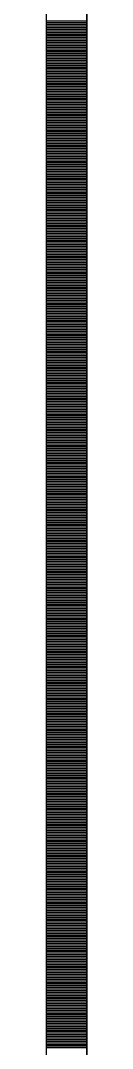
# Model space of a CAD drawing. Header units: millimetres. Extents: x -231292 to 573618, y -153144 to 564035.
# Drawn here: x 8548 to 8573, y 210054 to 210683 of the extents above; entities that cross this region are included whole.
import ezdxf

# ---------------------------------------------------------------- set-up
doc = ezdxf.new("R2010")
doc.units = ezdxf.units.MM
doc.layers.add('АР_Тонкая', color=250, linetype='Continuous', lineweight=5)
doc.layers.add('АР_Штриховка', color=250, linetype='Continuous', lineweight=0)

msp = doc.modelspace()

# ---------------------------------------------------------------- linework, layer by layer
at = {"layer": 'АР_Тонкая', "color": 18, "linetype": 'Continuous', "lineweight": 25, "true_color": 0x000000}
for p, q in [((8548.243, 263866.253), (8548.243, 187666.253)), ((8573.243, 263866.253), (8573.243, 187666.253)), ((8573.243, 187666.253), (8573.243, 263866.253))]:
    msp.add_line(p, q, dxfattribs=at)
at = {"layer": 'АР_Штриховка', "color": 18, "linetype": 'Continuous', "lineweight": 25, "true_color": 0x000000}
for p, q in [((8548.243, 210683.002), (8573.243, 210683.002)), ((8548.243, 210682.002), (8573.243, 210682.002)), ((8548.243, 210681.002), (8573.243, 210681.002)), ((8548.243, 210680.002), (8573.243, 210680.002)), ((8548.243, 210679.002), (8573.243, 210679.002)), ((8548.243, 210678.002), (8573.243, 210678.002)), ((8548.243, 210677.002), (8573.243, 210677.002)), ((8548.243, 210676.002), (8573.243, 210676.002)), ((8548.243, 210675.002), (8573.243, 210675.002)), ((8548.243, 210674.002), (8573.243, 210674.002)), ((8548.243, 210673.002), (8573.243, 210673.002)), ((8548.243, 210672.002), (8573.243, 210672.002)), ((8548.243, 210671.002), (8573.243, 210671.002)), ((8548.243, 210670.002), (8573.243, 210670.002)), ((8548.243, 210669.002), (8573.243, 210669.002)), ((8548.243, 210668.002), (8573.243, 210668.002)), ((8548.243, 210667.002), (8573.243, 210667.002)), ((8548.243, 210666.002), (8573.243, 210666.002)), ((8548.243, 210665.002), (8573.243, 210665.002)), ((8548.243, 210664.002), (8573.243, 210664.002)), ((8548.243, 210663.002), (8573.243, 210663.002)), ((8548.243, 210662.002), (8573.243, 210662.002)), ((8548.243, 210661.002), (8573.243, 210661.002)), ((8548.243, 210660.002), (8573.243, 210660.002)), ((8548.243, 210659.002), (8573.243, 210659.002)), ((8548.243, 210658.002), (8573.243, 210658.002)), ((8548.243, 210657.002), (8573.243, 210657.002)), ((8548.243, 210656.002), (8573.243, 210656.002)), ((8548.243, 210655.002), (8573.243, 210655.002)), ((8548.243, 210654.002), (8573.243, 210654.002)), ((8548.243, 210653.002), (8573.243, 210653.002)), ((8548.243, 210652.002), (8573.243, 210652.002)), ((8548.243, 210651.002), (8573.243, 210651.002)), ((8548.243, 210650.002), (8573.243, 210650.002)), ((8548.243, 210649.002), (8573.243, 210649.002)), ((8548.243, 210648.002), (8573.243, 210648.002)), ((8548.243, 210647.002), (8573.243, 210647.002)), ((8548.243, 210646.002), (8573.243, 210646.002)), ((8548.243, 210645.002), (8573.243, 210645.002)), ((8548.243, 210644.002), (8573.243, 210644.002)), ((8548.243, 210643.002), (8573.243, 210643.002)), ((8548.243, 210642.002), (8573.243, 210642.002)), ((8548.243, 210641.002), (8573.243, 210641.002)), ((8548.243, 210640.002), (8573.243, 210640.002)), ((8548.243, 210639.002), (8573.243, 210639.002)), ((8548.243, 210638.002), (8573.243, 210638.002)), ((8548.243, 210637.002), (8573.243, 210637.002)), ((8548.243, 210636.002), (8573.243, 210636.002)), ((8548.243, 210635.002), (8573.243, 210635.002)), ((8548.243, 210634.002), (8573.243, 210634.002)), ((8548.243, 210633.002), (8573.243, 210633.002)), ((8548.243, 210632.002), (8573.243, 210632.002)), ((8548.243, 210631.002), (8573.243, 210631.002)), ((8548.243, 210630.002), (8573.243, 210630.002)), ((8548.243, 210629.002), (8573.243, 210629.002)), ((8548.243, 210628.002), (8573.243, 210628.002)), ((8548.243, 210627.002), (8573.243, 210627.002)), ((8548.243, 210626.002), (8573.243, 210626.002)), ((8548.243, 210625.002), (8573.243, 210625.002)), ((8548.243, 210624.002), (8573.243, 210624.002)), ((8548.243, 210623.002), (8573.243, 210623.002)), ((8548.243, 210622.002), (8573.243, 210622.002)), ((8548.243, 210621.002), (8573.243, 210621.002)), ((8548.243, 210620.002), (8573.243, 210620.002)), ((8548.243, 210619.002), (8573.243, 210619.002)), ((8548.243, 210618.002), (8573.243, 210618.002)), ((8548.243, 210617.002), (8573.243, 210617.002)), ((8548.243, 210616.002), (8573.243, 210616.002)), ((8548.243, 210615.002), (8573.243, 210615.002)), ((8548.243, 210614.002), (8573.243, 210614.002)), ((8548.243, 210613.002), (8573.243, 210613.002)), ((8548.243, 210612.002), (8573.243, 210612.002)), ((8548.243, 210611.002), (8573.243, 210611.002)), ((8548.243, 210610.002), (8573.243, 210610.002)), ((8548.243, 210609.002), (8573.243, 210609.002)), ((8548.243, 210608.002), (8573.243, 210608.002)), ((8548.243, 210607.002), (8573.243, 210607.002)), ((8548.243, 210606.002), (8573.243, 210606.002)), ((8548.243, 210605.002), (8573.243, 210605.002)), ((8548.243, 210604.002), (8573.243, 210604.002)), ((8548.243, 210603.002), (8573.243, 210603.002)), ((8548.243, 210602.002), (8573.243, 210602.002)), ((8548.243, 210601.002), (8573.243, 210601.002)), ((8548.243, 210600.002), (8573.243, 210600.002)), ((8548.243, 210599.002), (8573.243, 210599.002)), ((8548.243, 210598.002), (8573.243, 210598.002)), ((8548.243, 210597.002), (8573.243, 210597.002)), ((8548.243, 210596.002), (8573.243, 210596.002)), ((8548.243, 210595.002), (8573.243, 210595.002)), ((8548.243, 210594.002), (8573.243, 210594.002)), ((8548.243, 210593.002), (8573.243, 210593.002)), ((8548.243, 210592.002), (8573.243, 210592.002)), ((8548.243, 210591.002), (8573.243, 210591.002)), ((8548.243, 210590.002), (8573.243, 210590.002)), ((8548.243, 210589.002), (8573.243, 210589.002)), ((8548.243, 210588.002), (8573.243, 210588.002)), ((8548.243, 210587.002), (8573.243, 210587.002)), ((8548.243, 210586.002), (8573.243, 210586.002)), ((8548.243, 210585.002), (8573.243, 210585.002)), ((8548.243, 210584.002), (8573.243, 210584.002)), ((8548.243, 210583.002), (8573.243, 210583.002)), ((8548.243, 210582.002), (8573.243, 210582.002)), ((8548.243, 210581.002), (8573.243, 210581.002)), ((8548.243, 210580.002), (8573.243, 210580.002)), ((8548.243, 210579.002), (8573.243, 210579.002)), ((8548.243, 210578.002), (8573.243, 210578.002)), ((8548.243, 210577.002), (8573.243, 210577.002)), ((8548.243, 210576.002), (8573.243, 210576.002)), ((8548.243, 210575.002), (8573.243, 210575.002)), ((8548.243, 210574.002), (8573.243, 210574.002)), ((8548.243, 210573.002), (8573.243, 210573.002)), ((8548.243, 210572.002), (8573.243, 210572.002)), ((8548.243, 210571.002), (8573.243, 210571.002)), ((8548.243, 210570.002), (8573.243, 210570.002)), ((8548.243, 210569.002), (8573.243, 210569.002)), ((8548.243, 210568.002), (8573.243, 210568.002)), ((8548.243, 210567.002), (8573.243, 210567.002)), ((8548.243, 210566.002), (8573.243, 210566.002)), ((8548.243, 210565.002), (8573.243, 210565.002)), ((8548.243, 210564.002), (8573.243, 210564.002)), ((8548.243, 210563.002), (8573.243, 210563.002)), ((8548.243, 210562.002), (8573.243, 210562.002)), ((8548.243, 210561.002), (8573.243, 210561.002)), ((8548.243, 210560.002), (8573.243, 210560.002)), ((8548.243, 210559.002), (8573.243, 210559.002)), ((8548.243, 210558.002), (8573.243, 210558.002)), ((8548.243, 210557.002), (8573.243, 210557.002)), ((8548.243, 210556.002), (8573.243, 210556.002)), ((8548.243, 210555.002), (8573.243, 210555.002)), ((8548.243, 210554.002), (8573.243, 210554.002)), ((8548.243, 210553.002), (8573.243, 210553.002)), ((8548.243, 210552.002), (8573.243, 210552.002)), ((8548.243, 210551.002), (8573.243, 210551.002)), ((8548.243, 210550.002), (8573.243, 210550.002)), ((8548.243, 210549.002), (8573.243, 210549.002)), ((8548.243, 210548.002), (8573.243, 210548.002)), ((8548.243, 210547.002), (8573.243, 210547.002)), ((8548.243, 210546.002), (8573.243, 210546.002)), ((8548.243, 210545.002), (8573.243, 210545.002)), ((8548.243, 210544.002), (8573.243, 210544.002)), ((8548.243, 210543.002), (8573.243, 210543.002)), ((8548.243, 210542.002), (8573.243, 210542.002)), ((8548.243, 210541.002), (8573.243, 210541.002)), ((8548.243, 210540.002), (8573.243, 210540.002)), ((8548.243, 210539.002), (8573.243, 210539.002)), ((8548.243, 210538.002), (8573.243, 210538.002)), ((8548.243, 210537.002), (8573.243, 210537.002)), ((8548.243, 210536.002), (8573.243, 210536.002)), ((8548.243, 210535.002), (8573.243, 210535.002)), ((8548.243, 210534.002), (8573.243, 210534.002)), ((8548.243, 210533.002), (8573.243, 210533.002)), ((8548.243, 210532.002), (8573.243, 210532.002)), ((8548.243, 210531.002), (8573.243, 210531.002)), ((8548.243, 210530.002), (8573.243, 210530.002)), ((8548.243, 210529.002), (8573.243, 210529.002)), ((8548.243, 210528.002), (8573.243, 210528.002)), ((8548.243, 210527.002), (8573.243, 210527.002)), ((8548.243, 210526.002), (8573.243, 210526.002)), ((8548.243, 210525.002), (8573.243, 210525.002)), ((8548.243, 210524.002), (8573.243, 210524.002)), ((8548.243, 210523.002), (8573.243, 210523.002)), ((8548.243, 210522.002), (8573.243, 210522.002)), ((8548.243, 210521.002), (8573.243, 210521.002)), ((8548.243, 210520.002), (8573.243, 210520.002)), ((8548.243, 210519.002), (8573.243, 210519.002)), ((8548.243, 210518.002), (8573.243, 210518.002)), ((8548.243, 210517.002), (8573.243, 210517.002)), ((8548.243, 210516.002), (8573.243, 210516.002)), ((8548.243, 210515.002), (8573.243, 210515.002)), ((8548.243, 210514.002), (8573.243, 210514.002)), ((8548.243, 210513.002), (8573.243, 210513.002)), ((8548.243, 210512.002), (8573.243, 210512.002)), ((8548.243, 210511.002), (8573.243, 210511.002)), ((8548.243, 210510.002), (8573.243, 210510.002)), ((8548.243, 210509.002), (8573.243, 210509.002)), ((8548.243, 210508.002), (8573.243, 210508.002)), ((8548.243, 210507.002), (8573.243, 210507.002)), ((8548.243, 210506.002), (8573.243, 210506.002)), ((8548.243, 210505.002), (8573.243, 210505.002)), ((8548.243, 210504.002), (8573.243, 210504.002)), ((8548.243, 210503.002), (8573.243, 210503.002)), ((8548.243, 210502.002), (8573.243, 210502.002)), ((8548.243, 210501.002), (8573.243, 210501.002)), ((8548.243, 210500.002), (8573.243, 210500.002)), ((8548.243, 210499.002), (8573.243, 210499.002)), ((8548.243, 210498.002), (8573.243, 210498.002)), ((8548.243, 210497.002), (8573.243, 210497.002)), ((8548.243, 210496.002), (8573.243, 210496.002)), ((8548.243, 210495.002), (8573.243, 210495.002)), ((8548.243, 210494.002), (8573.243, 210494.002)), ((8548.243, 210493.002), (8573.243, 210493.002)), ((8548.243, 210492.002), (8573.243, 210492.002)), ((8548.243, 210491.002), (8573.243, 210491.002)), ((8548.243, 210490.002), (8573.243, 210490.002)), ((8548.243, 210489.002), (8573.243, 210489.002)), ((8548.243, 210488.002), (8573.243, 210488.002)), ((8548.243, 210487.002), (8573.243, 210487.002)), ((8548.243, 210486.002), (8573.243, 210486.002)), ((8548.243, 210485.002), (8573.243, 210485.002)), ((8548.243, 210484.002), (8573.243, 210484.002)), ((8548.243, 210483.002), (8573.243, 210483.002)), ((8548.243, 210482.002), (8573.243, 210482.002)), ((8548.243, 210481.002), (8573.243, 210481.002)), ((8548.243, 210480.002), (8573.243, 210480.002)), ((8548.243, 210479.002), (8573.243, 210479.002)), ((8548.243, 210478.002), (8573.243, 210478.002)), ((8548.243, 210477.002), (8573.243, 210477.002)), ((8548.243, 210476.002), (8573.243, 210476.002)), ((8548.243, 210475.002), (8573.243, 210475.002)), ((8548.243, 210474.002), (8573.243, 210474.002)), ((8548.243, 210473.002), (8573.243, 210473.002)), ((8548.243, 210472.002), (8573.243, 210472.002)), ((8548.243, 210471.002), (8573.243, 210471.002)), ((8548.243, 210470.002), (8573.243, 210470.002)), ((8548.243, 210469.002), (8573.243, 210469.002)), ((8548.243, 210468.002), (8573.243, 210468.002)), ((8548.243, 210467.002), (8573.243, 210467.002)), ((8548.243, 210466.002), (8573.243, 210466.002)), ((8548.243, 210465.002), (8573.243, 210465.002)), ((8548.243, 210464.002), (8573.243, 210464.002)), ((8548.243, 210463.002), (8573.243, 210463.002)), ((8548.243, 210462.002), (8573.243, 210462.002)), ((8548.243, 210461.002), (8573.243, 210461.002)), ((8548.243, 210460.002), (8573.243, 210460.002)), ((8548.243, 210459.002), (8573.243, 210459.002)), ((8548.243, 210458.002), (8573.243, 210458.002)), ((8548.243, 210457.002), (8573.243, 210457.002)), ((8548.243, 210456.002), (8573.243, 210456.002)), ((8548.243, 210455.002), (8573.243, 210455.002)), ((8548.243, 210454.002), (8573.243, 210454.002)), ((8548.243, 210453.002), (8573.243, 210453.002)), ((8548.243, 210452.002), (8573.243, 210452.002)), ((8548.243, 210451.002), (8573.243, 210451.002)), ((8548.243, 210450.002), (8573.243, 210450.002)), ((8548.243, 210449.002), (8573.243, 210449.002)), ((8548.243, 210448.002), (8573.243, 210448.002)), ((8548.243, 210447.002), (8573.243, 210447.002)), ((8548.243, 210446.002), (8573.243, 210446.002)), ((8548.243, 210445.002), (8573.243, 210445.002)), ((8548.243, 210444.002), (8573.243, 210444.002)), ((8548.243, 210443.002), (8573.243, 210443.002)), ((8548.243, 210442.002), (8573.243, 210442.002)), ((8548.243, 210441.002), (8573.243, 210441.002)), ((8548.243, 210440.002), (8573.243, 210440.002)), ((8548.243, 210439.002), (8573.243, 210439.002)), ((8548.243, 210438.002), (8573.243, 210438.002)), ((8548.243, 210437.002), (8573.243, 210437.002)), ((8548.243, 210436.002), (8573.243, 210436.002)), ((8548.243, 210435.002), (8573.243, 210435.002)), ((8548.243, 210434.002), (8573.243, 210434.002)), ((8548.243, 210433.002), (8573.243, 210433.002)), ((8548.243, 210432.002), (8573.243, 210432.002)), ((8548.243, 210431.002), (8573.243, 210431.002)), ((8548.243, 210430.002), (8573.243, 210430.002)), ((8548.243, 210429.002), (8573.243, 210429.002)), ((8548.243, 210428.002), (8573.243, 210428.002)), ((8548.243, 210427.002), (8573.243, 210427.002)), ((8548.243, 210426.002), (8573.243, 210426.002)), ((8548.243, 210425.002), (8573.243, 210425.002)), ((8548.243, 210424.002), (8573.243, 210424.002)), ((8548.243, 210423.002), (8573.243, 210423.002)), ((8548.243, 210422.002), (8573.243, 210422.002)), ((8548.243, 210421.002), (8573.243, 210421.002)), ((8548.243, 210420.002), (8573.243, 210420.002)), ((8548.243, 210419.002), (8573.243, 210419.002)), ((8548.243, 210418.002), (8573.243, 210418.002)), ((8548.243, 210417.002), (8573.243, 210417.002)), ((8548.243, 210416.002), (8573.243, 210416.002)), ((8548.243, 210415.002), (8573.243, 210415.002)), ((8548.243, 210414.002), (8573.243, 210414.002)), ((8548.243, 210413.002), (8573.243, 210413.002)), ((8548.243, 210412.002), (8573.243, 210412.002)), ((8548.243, 210411.002), (8573.243, 210411.002)), ((8548.243, 210410.002), (8573.243, 210410.002)), ((8548.243, 210409.002), (8573.243, 210409.002)), ((8548.243, 210408.002), (8573.243, 210408.002)), ((8548.243, 210407.002), (8573.243, 210407.002)), ((8548.243, 210406.002), (8573.243, 210406.002)), ((8548.243, 210405.002), (8573.243, 210405.002)), ((8548.243, 210404.002), (8573.243, 210404.002)), ((8548.243, 210403.002), (8573.243, 210403.002)), ((8548.243, 210402.002), (8573.243, 210402.002)), ((8548.243, 210401.002), (8573.243, 210401.002)), ((8548.243, 210400.002), (8573.243, 210400.002)), ((8548.243, 210399.002), (8573.243, 210399.002)), ((8548.243, 210398.002), (8573.243, 210398.002)), ((8548.243, 210397.002), (8573.243, 210397.002)), ((8548.243, 210396.002), (8573.243, 210396.002)), ((8548.243, 210395.002), (8573.243, 210395.002)), ((8548.243, 210394.002), (8573.243, 210394.002)), ((8548.243, 210393.002), (8573.243, 210393.002)), ((8548.243, 210392.002), (8573.243, 210392.002)), ((8548.243, 210391.002), (8573.243, 210391.002)), ((8548.243, 210390.002), (8573.243, 210390.002)), ((8548.243, 210389.002), (8573.243, 210389.002)), ((8548.243, 210388.002), (8573.243, 210388.002)), ((8548.243, 210387.002), (8573.243, 210387.002)), ((8548.243, 210386.002), (8573.243, 210386.002)), ((8548.243, 210385.002), (8573.243, 210385.002)), ((8548.243, 210384.002), (8573.243, 210384.002)), ((8548.243, 210383.002), (8573.243, 210383.002)), ((8548.243, 210382.002), (8573.243, 210382.002)), ((8548.243, 210381.002), (8573.243, 210381.002)), ((8548.243, 210380.002), (8573.243, 210380.002)), ((8548.243, 210379.002), (8573.243, 210379.002)), ((8548.243, 210378.002), (8573.243, 210378.002)), ((8548.243, 210377.002), (8573.243, 210377.002)), ((8548.243, 210376.002), (8573.243, 210376.002)), ((8548.243, 210375.002), (8573.243, 210375.002)), ((8548.243, 210374.002), (8573.243, 210374.002)), ((8548.243, 210373.002), (8573.243, 210373.002)), ((8548.243, 210372.002), (8573.243, 210372.002)), ((8548.243, 210371.002), (8573.243, 210371.002)), ((8548.243, 210370.002), (8573.243, 210370.002)), ((8548.243, 210369.002), (8573.243, 210369.002)), ((8548.243, 210368.002), (8573.243, 210368.002)), ((8548.243, 210367.002), (8573.243, 210367.002)), ((8548.243, 210366.002), (8573.243, 210366.002)), ((8548.243, 210365.002), (8573.243, 210365.002)), ((8548.243, 210364.002), (8573.243, 210364.002)), ((8548.243, 210363.002), (8573.243, 210363.002)), ((8548.243, 210362.002), (8573.243, 210362.002)), ((8548.243, 210361.002), (8573.243, 210361.002)), ((8548.243, 210360.002), (8573.243, 210360.002)), ((8548.243, 210359.002), (8573.243, 210359.002)), ((8548.243, 210358.002), (8573.243, 210358.002)), ((8548.243, 210357.002), (8573.243, 210357.002)), ((8548.243, 210356.002), (8573.243, 210356.002)), ((8548.243, 210355.002), (8573.243, 210355.002)), ((8548.243, 210354.002), (8573.243, 210354.002)), ((8548.243, 210353.002), (8573.243, 210353.002)), ((8548.243, 210352.002), (8573.243, 210352.002)), ((8548.243, 210351.002), (8573.243, 210351.002)), ((8548.243, 210350.002), (8573.243, 210350.002)), ((8548.243, 210349.002), (8573.243, 210349.002)), ((8548.243, 210348.002), (8573.243, 210348.002)), ((8548.243, 210347.002), (8573.243, 210347.002)), ((8548.243, 210346.002), (8573.243, 210346.002)), ((8548.243, 210345.002), (8573.243, 210345.002)), ((8548.243, 210344.002), (8573.243, 210344.002)), ((8548.243, 210343.002), (8573.243, 210343.002)), ((8548.243, 210342.002), (8573.243, 210342.002)), ((8548.243, 210341.002), (8573.243, 210341.002)), ((8548.243, 210340.002), (8573.243, 210340.002)), ((8548.243, 210339.002), (8573.243, 210339.002)), ((8548.243, 210338.002), (8573.243, 210338.002)), ((8548.243, 210337.002), (8573.243, 210337.002)), ((8548.243, 210336.002), (8573.243, 210336.002)), ((8548.243, 210335.002), (8573.243, 210335.002)), ((8548.243, 210334.002), (8573.243, 210334.002)), ((8548.243, 210333.002), (8573.243, 210333.002)), ((8548.243, 210332.002), (8573.243, 210332.002)), ((8548.243, 210331.002), (8573.243, 210331.002)), ((8548.243, 210330.002), (8573.243, 210330.002)), ((8548.243, 210329.002), (8573.243, 210329.002)), ((8548.243, 210328.002), (8573.243, 210328.002)), ((8548.243, 210327.002), (8573.243, 210327.002)), ((8548.243, 210326.002), (8573.243, 210326.002)), ((8548.243, 210325.002), (8573.243, 210325.002)), ((8548.243, 210324.002), (8573.243, 210324.002)), ((8548.243, 210323.002), (8573.243, 210323.002)), ((8548.243, 210322.002), (8573.243, 210322.002)), ((8548.243, 210321.002), (8573.243, 210321.002)), ((8548.243, 210320.002), (8573.243, 210320.002)), ((8548.243, 210319.002), (8573.243, 210319.002)), ((8548.243, 210318.002), (8573.243, 210318.002)), ((8548.243, 210317.002), (8573.243, 210317.002)), ((8548.243, 210316.002), (8573.243, 210316.002)), ((8548.243, 210315.002), (8573.243, 210315.002)), ((8548.243, 210314.002), (8573.243, 210314.002)), ((8548.243, 210313.002), (8573.243, 210313.002)), ((8548.243, 210312.002), (8573.243, 210312.002)), ((8548.243, 210311.002), (8573.243, 210311.002)), ((8548.243, 210310.002), (8573.243, 210310.002)), ((8548.243, 210309.002), (8573.243, 210309.002)), ((8548.243, 210308.002), (8573.243, 210308.002)), ((8548.243, 210307.002), (8573.243, 210307.002)), ((8548.243, 210306.002), (8573.243, 210306.002)), ((8548.243, 210305.002), (8573.243, 210305.002)), ((8548.243, 210304.002), (8573.243, 210304.002)), ((8548.243, 210303.002), (8573.243, 210303.002)), ((8548.243, 210302.002), (8573.243, 210302.002)), ((8548.243, 210301.002), (8573.243, 210301.002)), ((8548.243, 210300.002), (8573.243, 210300.002)), ((8548.243, 210299.002), (8573.243, 210299.002)), ((8548.243, 210298.002), (8573.243, 210298.002)), ((8548.243, 210297.002), (8573.243, 210297.002)), ((8548.243, 210296.002), (8573.243, 210296.002)), ((8548.243, 210295.002), (8573.243, 210295.002)), ((8548.243, 210294.002), (8573.243, 210294.002)), ((8548.243, 210293.002), (8573.243, 210293.002)), ((8548.243, 210292.002), (8573.243, 210292.002)), ((8548.243, 210291.002), (8573.243, 210291.002)), ((8548.243, 210290.002), (8573.243, 210290.002)), ((8548.243, 210289.002), (8573.243, 210289.002)), ((8548.243, 210288.002), (8573.243, 210288.002)), ((8548.243, 210287.002), (8573.243, 210287.002)), ((8548.243, 210286.002), (8573.243, 210286.002)), ((8548.243, 210285.002), (8573.243, 210285.002)), ((8548.243, 210284.002), (8573.243, 210284.002)), ((8548.243, 210283.002), (8573.243, 210283.002)), ((8548.243, 210282.002), (8573.243, 210282.002)), ((8548.243, 210281.002), (8573.243, 210281.002)), ((8548.243, 210280.002), (8573.243, 210280.002)), ((8548.243, 210279.002), (8573.243, 210279.002)), ((8548.243, 210278.002), (8573.243, 210278.002)), ((8548.243, 210277.002), (8573.243, 210277.002)), ((8548.243, 210276.002), (8573.243, 210276.002)), ((8548.243, 210275.002), (8573.243, 210275.002)), ((8548.243, 210274.002), (8573.243, 210274.002)), ((8548.243, 210273.002), (8573.243, 210273.002)), ((8548.243, 210272.002), (8573.243, 210272.002)), ((8548.243, 210271.002), (8573.243, 210271.002)), ((8548.243, 210270.002), (8573.243, 210270.002)), ((8548.243, 210269.002), (8573.243, 210269.002)), ((8548.243, 210268.002), (8573.243, 210268.002)), ((8548.243, 210267.002), (8573.243, 210267.002)), ((8548.243, 210266.002), (8573.243, 210266.002)), ((8548.243, 210265.002), (8573.243, 210265.002)), ((8548.243, 210264.002), (8573.243, 210264.002)), ((8548.243, 210263.002), (8573.243, 210263.002)), ((8548.243, 210262.002), (8573.243, 210262.002)), ((8548.243, 210261.002), (8573.243, 210261.002)), ((8548.243, 210260.002), (8573.243, 210260.002)), ((8548.243, 210259.002), (8573.243, 210259.002)), ((8548.243, 210258.002), (8573.243, 210258.002)), ((8548.243, 210257.002), (8573.243, 210257.002)), ((8548.243, 210256.002), (8573.243, 210256.002)), ((8548.243, 210255.002), (8573.243, 210255.002)), ((8548.243, 210254.002), (8573.243, 210254.002)), ((8548.243, 210253.002), (8573.243, 210253.002)), ((8548.243, 210252.002), (8573.243, 210252.002)), ((8548.243, 210251.002), (8573.243, 210251.002)), ((8548.243, 210250.002), (8573.243, 210250.002)), ((8548.243, 210249.002), (8573.243, 210249.002)), ((8548.243, 210248.002), (8573.243, 210248.002)), ((8548.243, 210247.002), (8573.243, 210247.002)), ((8548.243, 210246.002), (8573.243, 210246.002)), ((8548.243, 210245.002), (8573.243, 210245.002)), ((8548.243, 210244.002), (8573.243, 210244.002)), ((8548.243, 210243.002), (8573.243, 210243.002)), ((8548.243, 210242.002), (8573.243, 210242.002)), ((8548.243, 210241.002), (8573.243, 210241.002)), ((8548.243, 210240.002), (8573.243, 210240.002)), ((8548.243, 210239.002), (8573.243, 210239.002)), ((8548.243, 210238.002), (8573.243, 210238.002)), ((8548.243, 210237.002), (8573.243, 210237.002)), ((8548.243, 210236.002), (8573.243, 210236.002)), ((8548.243, 210235.002), (8573.243, 210235.002)), ((8548.243, 210234.002), (8573.243, 210234.002)), ((8548.243, 210233.002), (8573.243, 210233.002)), ((8548.243, 210232.002), (8573.243, 210232.002)), ((8548.243, 210231.002), (8573.243, 210231.002)), ((8548.243, 210230.002), (8573.243, 210230.002)), ((8548.243, 210229.002), (8573.243, 210229.002)), ((8548.243, 210228.002), (8573.243, 210228.002)), ((8548.243, 210227.002), (8573.243, 210227.002)), ((8548.243, 210226.002), (8573.243, 210226.002)), ((8548.243, 210225.002), (8573.243, 210225.002)), ((8548.243, 210224.002), (8573.243, 210224.002)), ((8548.243, 210223.002), (8573.243, 210223.002)), ((8548.243, 210222.002), (8573.243, 210222.002)), ((8548.243, 210221.002), (8573.243, 210221.002)), ((8548.243, 210220.002), (8573.243, 210220.002)), ((8548.243, 210219.002), (8573.243, 210219.002)), ((8548.243, 210218.002), (8573.243, 210218.002)), ((8548.243, 210217.002), (8573.243, 210217.002)), ((8548.243, 210216.002), (8573.243, 210216.002)), ((8548.243, 210215.002), (8573.243, 210215.002)), ((8548.243, 210214.002), (8573.243, 210214.002)), ((8548.243, 210213.002), (8573.243, 210213.002)), ((8548.243, 210212.002), (8573.243, 210212.002)), ((8548.243, 210211.002), (8573.243, 210211.002)), ((8548.243, 210210.002), (8573.243, 210210.002)), ((8548.243, 210209.002), (8573.243, 210209.002)), ((8548.243, 210208.002), (8573.243, 210208.002)), ((8548.243, 210207.002), (8573.243, 210207.002)), ((8548.243, 210206.002), (8573.243, 210206.002)), ((8548.243, 210205.002), (8573.243, 210205.002)), ((8548.243, 210204.002), (8573.243, 210204.002)), ((8548.243, 210203.002), (8573.243, 210203.002)), ((8548.243, 210202.002), (8573.243, 210202.002)), ((8548.243, 210201.002), (8573.243, 210201.002)), ((8548.243, 210200.002), (8573.243, 210200.002)), ((8548.243, 210199.002), (8573.243, 210199.002)), ((8548.243, 210198.002), (8573.243, 210198.002)), ((8548.243, 210197.002), (8573.243, 210197.002)), ((8548.243, 210196.002), (8573.243, 210196.002)), ((8548.243, 210195.002), (8573.243, 210195.002)), ((8548.243, 210194.002), (8573.243, 210194.002)), ((8548.243, 210193.002), (8573.243, 210193.002)), ((8548.243, 210192.002), (8573.243, 210192.002)), ((8548.243, 210191.002), (8573.243, 210191.002)), ((8548.243, 210190.002), (8573.243, 210190.002)), ((8548.243, 210189.002), (8573.243, 210189.002)), ((8548.243, 210188.002), (8573.243, 210188.002)), ((8548.243, 210187.002), (8573.243, 210187.002)), ((8548.243, 210186.002), (8573.243, 210186.002)), ((8548.243, 210185.002), (8573.243, 210185.002)), ((8548.243, 210184.002), (8573.243, 210184.002)), ((8548.243, 210183.002), (8573.243, 210183.002)), ((8548.243, 210182.002), (8573.243, 210182.002)), ((8548.243, 210181.002), (8573.243, 210181.002)), ((8548.243, 210180.002), (8573.243, 210180.002)), ((8548.243, 210179.002), (8573.243, 210179.002)), ((8548.243, 210178.002), (8573.243, 210178.002)), ((8548.243, 210177.002), (8573.243, 210177.002)), ((8548.243, 210176.002), (8573.243, 210176.002)), ((8548.243, 210175.002), (8573.243, 210175.002)), ((8548.243, 210174.002), (8573.243, 210174.002)), ((8548.243, 210173.002), (8573.243, 210173.002)), ((8548.243, 210172.002), (8573.243, 210172.002)), ((8548.243, 210171.002), (8573.243, 210171.002)), ((8548.243, 210170.002), (8573.243, 210170.002)), ((8548.243, 210169.002), (8573.243, 210169.002)), ((8548.243, 210168.002), (8573.243, 210168.002)), ((8548.243, 210167.002), (8573.243, 210167.002)), ((8548.243, 210166.002), (8573.243, 210166.002)), ((8548.243, 210165.002), (8573.243, 210165.002)), ((8548.243, 210164.002), (8573.243, 210164.002)), ((8548.243, 210163.002), (8573.243, 210163.002)), ((8548.243, 210162.002), (8573.243, 210162.002)), ((8548.243, 210161.002), (8573.243, 210161.002)), ((8548.243, 210160.002), (8573.243, 210160.002)), ((8548.243, 210159.002), (8573.243, 210159.002)), ((8548.243, 210158.002), (8573.243, 210158.002)), ((8548.243, 210157.002), (8573.243, 210157.002)), ((8548.243, 210156.002), (8573.243, 210156.002)), ((8548.243, 210155.002), (8573.243, 210155.002)), ((8548.243, 210154.002), (8573.243, 210154.002)), ((8548.243, 210153.002), (8573.243, 210153.002)), ((8548.243, 210152.002), (8573.243, 210152.002)), ((8548.243, 210151.002), (8573.243, 210151.002)), ((8548.243, 210150.002), (8573.243, 210150.002)), ((8548.243, 210149.002), (8573.243, 210149.002)), ((8548.243, 210148.002), (8573.243, 210148.002)), ((8548.243, 210147.002), (8573.243, 210147.002)), ((8548.243, 210146.002), (8573.243, 210146.002)), ((8548.243, 210145.002), (8573.243, 210145.002)), ((8548.243, 210144.002), (8573.243, 210144.002)), ((8548.243, 210143.002), (8573.243, 210143.002)), ((8548.243, 210142.002), (8573.243, 210142.002)), ((8548.243, 210141.002), (8573.243, 210141.002)), ((8548.243, 210140.002), (8573.243, 210140.002)), ((8548.243, 210139.002), (8573.243, 210139.002)), ((8548.243, 210138.002), (8573.243, 210138.002)), ((8548.243, 210137.002), (8573.243, 210137.002)), ((8548.243, 210136.002), (8573.243, 210136.002)), ((8548.243, 210135.002), (8573.243, 210135.002)), ((8548.243, 210134.002), (8573.243, 210134.002)), ((8548.243, 210133.002), (8573.243, 210133.002)), ((8548.243, 210132.002), (8573.243, 210132.002)), ((8548.243, 210131.002), (8573.243, 210131.002)), ((8548.243, 210130.002), (8573.243, 210130.002)), ((8548.243, 210129.002), (8573.243, 210129.002)), ((8548.243, 210128.002), (8573.243, 210128.002)), ((8548.243, 210127.002), (8573.243, 210127.002)), ((8548.243, 210126.002), (8573.243, 210126.002)), ((8548.243, 210125.002), (8573.243, 210125.002)), ((8548.243, 210124.002), (8573.243, 210124.002)), ((8548.243, 210123.002), (8573.243, 210123.002)), ((8548.243, 210122.002), (8573.243, 210122.002)), ((8548.243, 210121.002), (8573.243, 210121.002)), ((8548.243, 210120.002), (8573.243, 210120.002)), ((8548.243, 210119.002), (8573.243, 210119.002)), ((8548.243, 210118.002), (8573.243, 210118.002)), ((8548.243, 210117.002), (8573.243, 210117.002)), ((8548.243, 210116.002), (8573.243, 210116.002)), ((8548.243, 210115.002), (8573.243, 210115.002)), ((8548.243, 210114.002), (8573.243, 210114.002)), ((8548.243, 210113.002), (8573.243, 210113.002)), ((8548.243, 210112.002), (8573.243, 210112.002)), ((8548.243, 210111.002), (8573.243, 210111.002)), ((8548.243, 210110.002), (8573.243, 210110.002)), ((8548.243, 210109.002), (8573.243, 210109.002)), ((8548.243, 210108.002), (8573.243, 210108.002)), ((8548.243, 210107.002), (8573.243, 210107.002)), ((8548.243, 210106.002), (8573.243, 210106.002)), ((8548.243, 210105.002), (8573.243, 210105.002)), ((8548.243, 210104.002), (8573.243, 210104.002)), ((8548.243, 210103.002), (8573.243, 210103.002)), ((8548.243, 210102.002), (8573.243, 210102.002)), ((8548.243, 210101.002), (8573.243, 210101.002)), ((8548.243, 210100.002), (8573.243, 210100.002)), ((8548.243, 210099.002), (8573.243, 210099.002)), ((8548.243, 210098.002), (8573.243, 210098.002)), ((8548.243, 210097.002), (8573.243, 210097.002)), ((8548.243, 210096.002), (8573.243, 210096.002)), ((8548.243, 210095.002), (8573.243, 210095.002)), ((8548.243, 210094.002), (8573.243, 210094.002)), ((8548.243, 210093.002), (8573.243, 210093.002)), ((8548.243, 210092.002), (8573.243, 210092.002)), ((8548.243, 210091.002), (8573.243, 210091.002)), ((8548.243, 210090.002), (8573.243, 210090.002)), ((8548.243, 210089.002), (8573.243, 210089.002)), ((8548.243, 210088.002), (8573.243, 210088.002)), ((8548.243, 210087.002), (8573.243, 210087.002)), ((8548.243, 210086.002), (8573.243, 210086.002)), ((8548.243, 210085.002), (8573.243, 210085.002)), ((8548.243, 210084.002), (8573.243, 210084.002)), ((8548.243, 210083.002), (8573.243, 210083.002)), ((8548.243, 210082.002), (8573.243, 210082.002)), ((8548.243, 210081.002), (8573.243, 210081.002)), ((8548.243, 210080.002), (8573.243, 210080.002)), ((8548.243, 210079.002), (8573.243, 210079.002)), ((8548.243, 210078.002), (8573.243, 210078.002)), ((8548.243, 210077.002), (8573.243, 210077.002)), ((8548.243, 210076.002), (8573.243, 210076.002)), ((8548.243, 210075.002), (8573.243, 210075.002)), ((8548.243, 210074.002), (8573.243, 210074.002)), ((8548.243, 210073.002), (8573.243, 210073.002)), ((8548.243, 210072.002), (8573.243, 210072.002)), ((8548.243, 210071.002), (8573.243, 210071.002)), ((8548.243, 210070.002), (8573.243, 210070.002)), ((8548.243, 210069.002), (8573.243, 210069.002)), ((8548.243, 210068.002), (8573.243, 210068.002)), ((8548.243, 210067.002), (8573.243, 210067.002)), ((8548.243, 210066.002), (8573.243, 210066.002)), ((8548.243, 210065.002), (8573.243, 210065.002)), ((8548.243, 210064.002), (8573.243, 210064.002)), ((8548.243, 210063.002), (8573.243, 210063.002)), ((8548.243, 210062.002), (8573.243, 210062.002)), ((8548.243, 210061.002), (8573.243, 210061.002)), ((8548.243, 210060.002), (8573.243, 210060.002)), ((8548.243, 210059.002), (8573.243, 210059.002)), ((8548.243, 210058.002), (8573.243, 210058.002)), ((8548.243, 210057.002), (8573.243, 210057.002)), ((8548.243, 210056.002), (8573.243, 210056.002)), ((8548.243, 210055.002), (8573.243, 210055.002)), ((8548.243, 210054.002), (8573.243, 210054.002))]:
    msp.add_line(p, q, dxfattribs=at)

doc.saveas('drawing.dxf')
